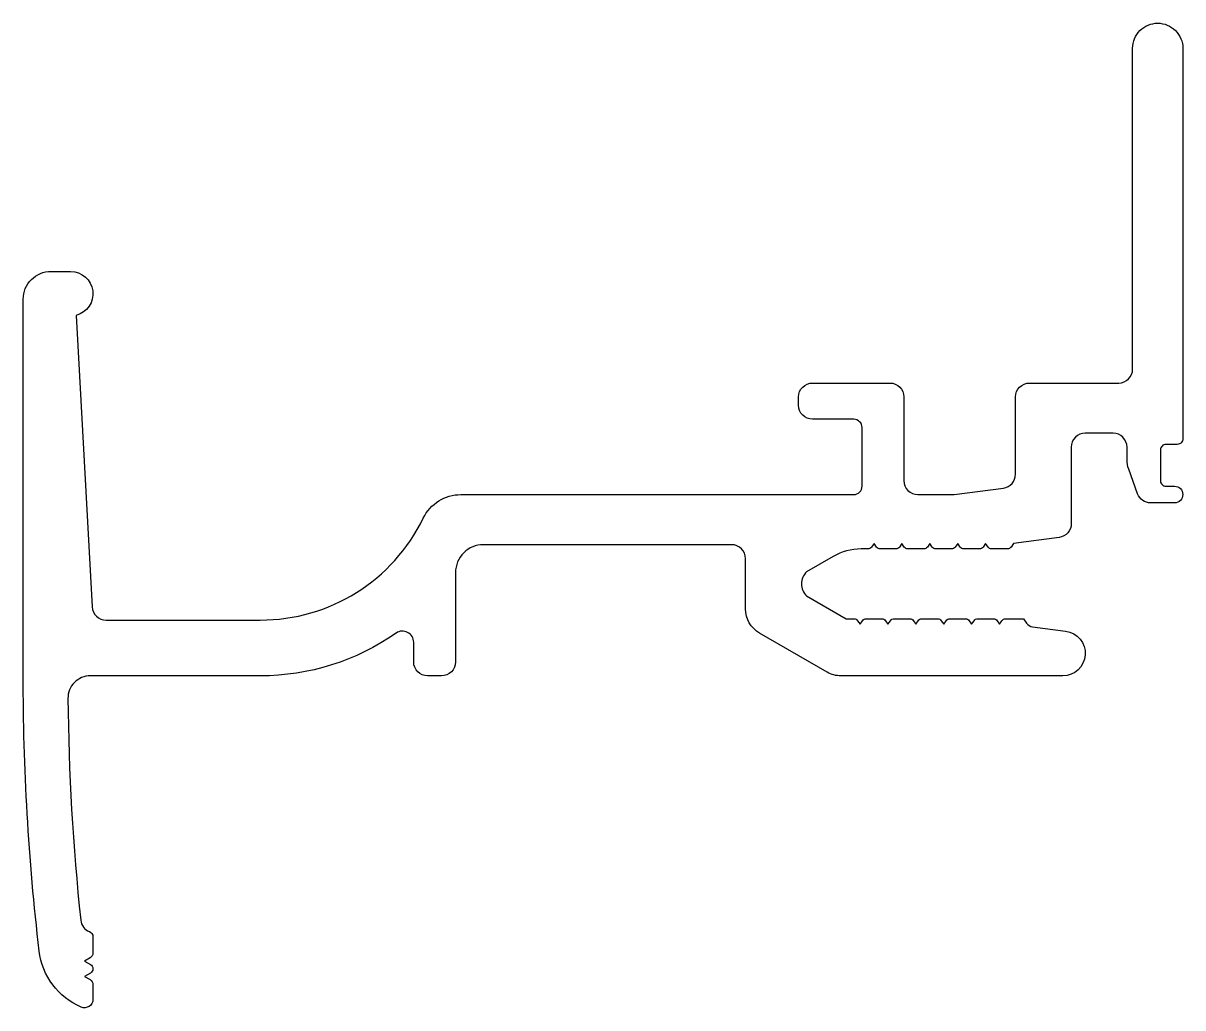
# Model space of a CAD drawing. Extents: x 223.3 to 264.9, y 291.6 to 326.9.
import ezdxf

# ---------------------------------------------------------------- set-up
doc = ezdxf.new("R2010")
doc.units = 0
doc.layers.add('1', color=7, linetype='CONTINUOUS')

msp = doc.modelspace()

# ---------------------------------------------------------------- linework, layer by layer
at = {"layer": '1', "color": 7, "linetype": 'CONTINUOUS'}
msp.add_lwpolyline([(225.704, 292.827), (225.493, 292.705), (225.693, 292.589, -0.267943), (225.793, 292.416), (225.793, 291.88, -0.53696), (225.376, 291.604, -0.26981), (223.867, 293.616, -0.029086), (223.293, 303.48), (223.293, 316.98, -0.414214), (224.293, 317.98), (224.993, 317.98, -0.881024), (225.193, 316.405), (225.767, 305.952, 0.398235), (226.266, 305.48), (231.794, 305.48, 0.287007), (237.639, 309.136, -0.287008), (238.988, 309.98), (253.07, 309.98, 0.414214), (253.37, 310.28), (253.37, 312.38, 0.414214), (253.07, 312.68), (251.594, 312.68, -0.414214), (251.094, 313.18), (251.094, 313.48, -0.414214), (251.594, 313.98), (254.37, 313.98, -0.414214), (254.87, 313.48), (254.87, 310.48, 0.414214), (255.37, 309.98), (256.673, 309.98), (258.435, 310.212, 0.376373), (258.87, 310.708), (258.87, 313.48, -0.414214), (259.37, 313.98), (262.57, 313.98, 0.414214), (263.07, 314.48), (263.07, 325.98, -0.414214), (263.97, 326.88, -0.414214), (264.87, 325.98), (264.87, 311.98, -0.414214), (264.67, 311.78), (264.27, 311.78, 0.414214), (264.07, 311.58), (264.07, 310.48, 0.414214), (264.27, 310.28), (264.57, 310.28, -1), (264.57, 309.68), (263.72, 309.68, -0.315298), (263.25, 310.009), (262.93, 310.888, -0.08979), (262.87, 311.23), (262.87, 311.68, 0.414213), (262.37, 312.18), (261.37, 312.18, 0.414214), (260.87, 311.68), (260.87, 308.941, -0.376482), (260.435, 308.445), (258.798, 308.23), (258.711, 308.1, -0.249328), (258.578, 308.03), (258.018, 308.03, -0.249816), (257.885, 308.1), (257.798, 308.23), (257.711, 308.1, -0.252199), (257.578, 308.03), (257.018, 308.03, -0.24958), (256.885, 308.1), (256.798, 308.23), (256.711, 308.1, -0.249328), (256.578, 308.03), (256.018, 308.03, -0.24933), (255.885, 308.1), (255.798, 308.23), (255.711, 308.1, -0.249295), (255.578, 308.03), (255.018, 308.03, -0.249384), (254.885, 308.1), (254.798, 308.23), (254.711, 308.1, -0.24932), (254.578, 308.03), (254.018, 308.03, -0.249253), (253.885, 308.1), (253.798, 308.23), (253.711, 308.1, -0.249515), (253.578, 308.03), (253.334, 308.03, 0.131629), (252.334, 307.762), (251.383, 307.213, 0.426359), (251.383, 306.347), (252.798, 305.53), (253.078, 305.53, -0.248592), (253.211, 305.459), (253.298, 305.33), (253.385, 305.459, -0.249086), (253.518, 305.53), (254.078, 305.53, -0.248899), (254.211, 305.459), (254.298, 305.33), (254.385, 305.459, -0.248615), (254.518, 305.53), (255.078, 305.53, -0.249222), (255.211, 305.459), (255.298, 305.33), (255.385, 305.459, -0.249066), (255.518, 305.53), (256.078, 305.53, -0.249419), (256.211, 305.459), (256.298, 305.33), (256.385, 305.459, -0.249305), (256.518, 305.53), (257.078, 305.53, -0.24904), (257.211, 305.459), (257.298, 305.33), (257.385, 305.459, -0.24833), (257.518, 305.53), (258.078, 305.53, -0.24899), (258.211, 305.459), (258.298, 305.33), (258.385, 305.459, -0.249092), (258.518, 305.53), (259.163, 305.53), (259.271, 305.37, 0.214429), (259.481, 305.24), (260.669, 305.084, -0.936618), (260.564, 303.48), (252.617, 303.48, -0.131299), (252.117, 303.614), (249.693, 305.013, -0.26818), (249.193, 305.879), (249.193, 307.684, 0.414259), (248.693, 308.184), (239.793, 308.184, 0.414214), (238.793, 307.184), (238.793, 303.98, -0.414214), (238.293, 303.48), (237.793, 303.48, -0.414214), (237.293, 303.98), (237.293, 304.685, 0.606464), (236.663, 305.013, -0.153697), (231.794, 303.48), (225.697, 303.48, 0.41731), (224.897, 302.672, 0.023878), (225.354, 294.724, 0.284471), (225.666, 294.312, -0.307423), (225.793, 294.126), (225.793, 293.544, -0.267798), (225.693, 293.37), (225.493, 293.255), (225.704, 293.133, -0.577321), (225.705, 292.827)], format="xyb", dxfattribs=at)

doc.saveas('drawing.dxf')
